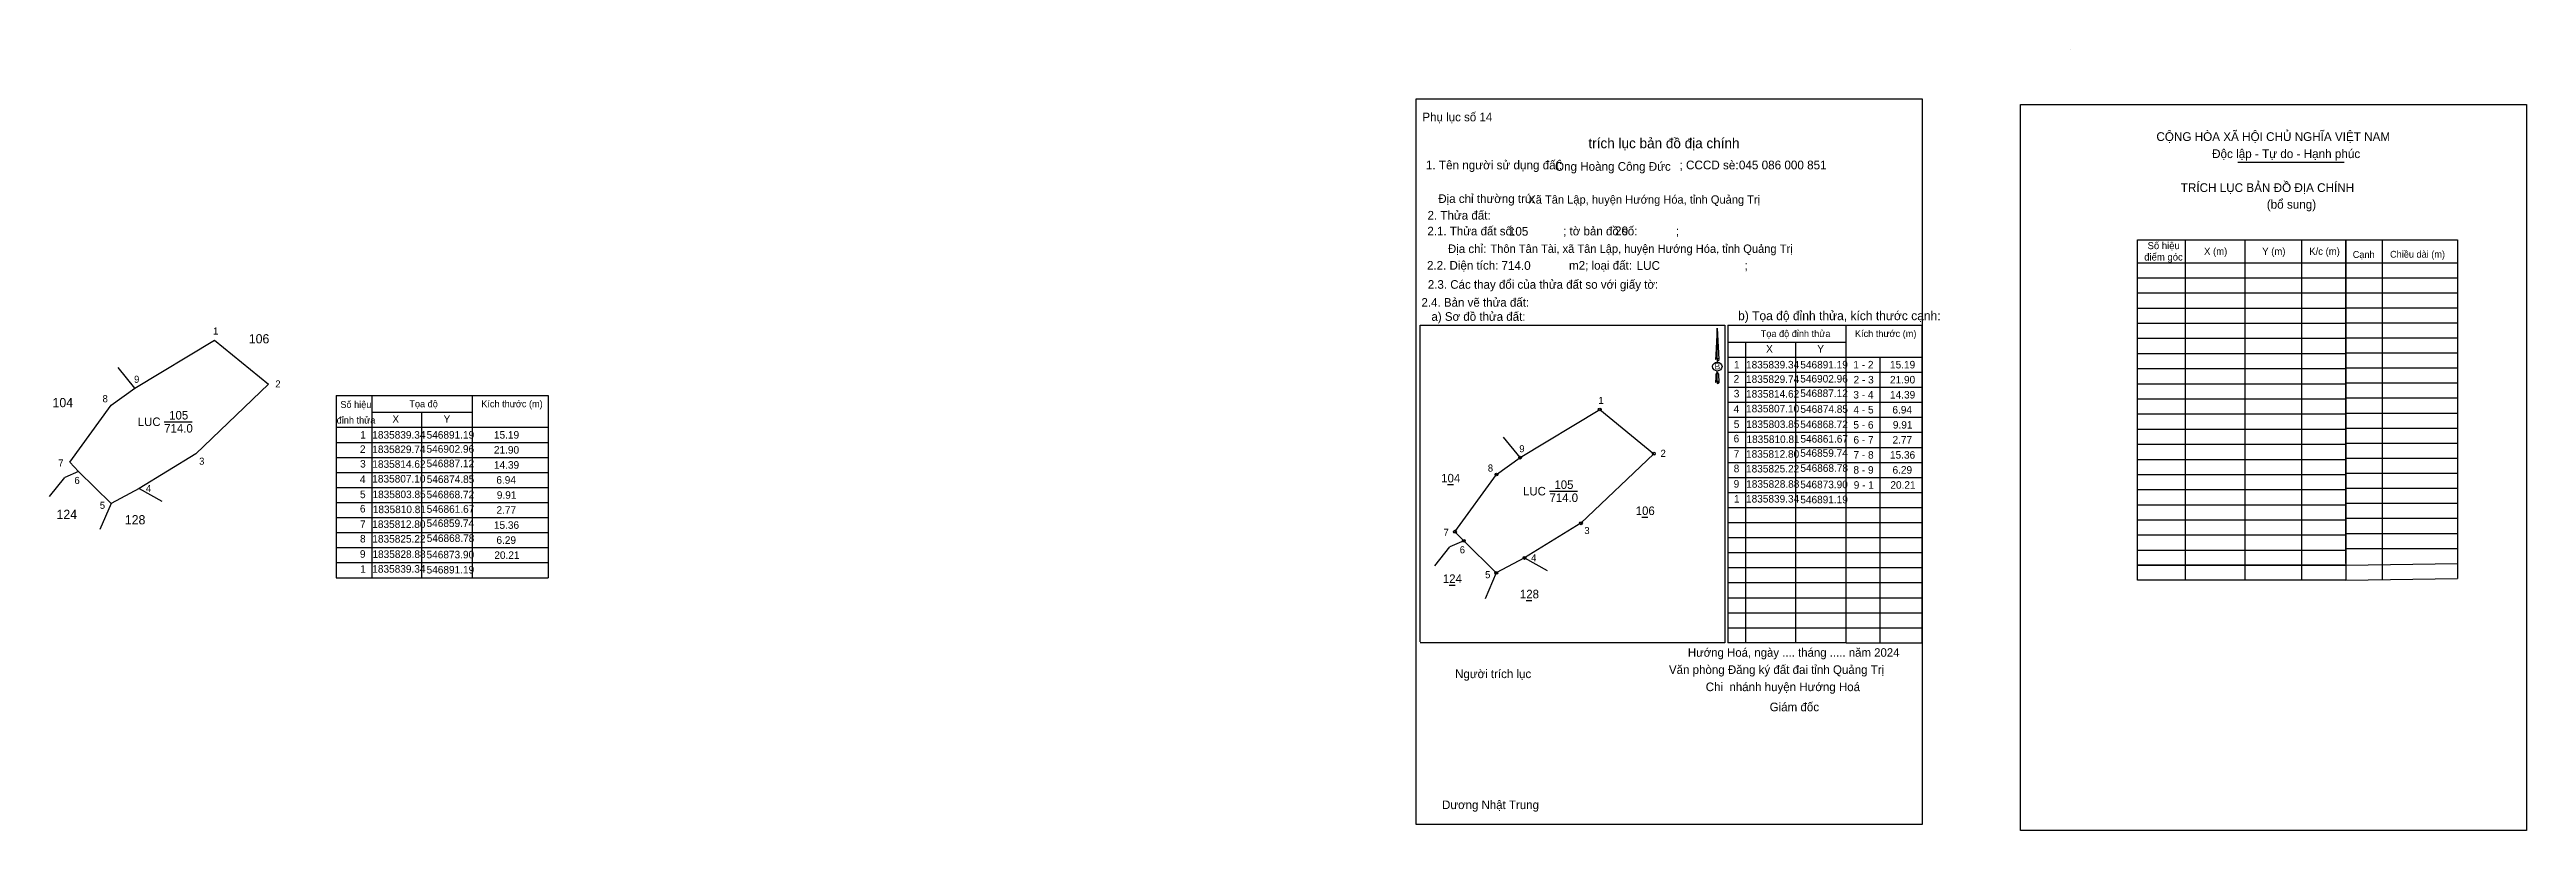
# Model space of a CAD drawing. Extents: x 546554 to 547093, y 1835748 to 1835917.
import ezdxf

# ---------------------------------------------------------------- set-up
doc = ezdxf.new("R2010")
doc.units = 0
for name, color, linetype in [('Level 1', 7, 'Continuous'), ('Level 10', 7, 'Continuous'), ('Level 11', 7, 'Continuous'), ('Level 13', 7, 'Continuous'), ('Level 27', 7, 'Continuous'), ('Level 3', 7, 'Continuous'), ('Level 36', 7, 'Continuous'), ('Level 40', 7, 'Continuous'), ('Level 42', 7, 'Continuous'), ('Level 49', 7, 'Continuous'), ('Level 52', 7, 'Continuous'), ('Level 53', 7, 'Continuous'), ('Level 6', 7, 'Continuous'), ('Level 63', 7, 'Continuous'), ('Level 8', 7, 'Continuous'), ('Level 9', 7, 'Continuous')]:
    doc.layers.add(name, color=color, linetype=linetype)

msp = doc.modelspace()

# ---------------------------------------------------------------- linework, layer by layer
at = {"layer": 'Level 1'}
for p, q in [((546993.41, 1835917.49), (546993.41, 1835917.49)), ((547029.85, 1835893.05), (547052.95, 1835893.05)), ((547061.15, 1835876.15), (547061.15, 1835802.41)), ((547053.31, 1835871.21), (547077.53, 1835871.21)), ((547053.31, 1835867.95), (547077.53, 1835867.95)), ((547053.31, 1835864.68), (547077.53, 1835864.68)), ((546944.72, 1835788.66), (546944.72, 1835857.61)), ((546944.72, 1835857.61), (546961.17, 1835857.61)), ((546961.17, 1835857.61), (546961.17, 1835788.66)), ((547053.31, 1835861.42), (547077.53, 1835861.42)), ((547053.31, 1835858.15), (547077.53, 1835858.15)), ((546919.09, 1835853.97), (546944.72, 1835853.97)), ((547053.31, 1835854.89), (547077.53, 1835854.89)), ((546919, 1835850.7), (546961.17, 1835850.7)), ((546919, 1835847.44), (546961.17, 1835847.44)), ((546952.03, 1835850.7), (546952.03, 1835788.66)), ((547053.31, 1835851.62), (547077.53, 1835851.62)), ((547053.31, 1835848.36), (547077.53, 1835848.36)), ((546919, 1835844.17), (546961.17, 1835844.17)), ((547053.31, 1835845.09), (547077.53, 1835845.09)), ((547053.31, 1835841.83), (547077.53, 1835841.83)), ((546919, 1835840.91), (546961.17, 1835840.91)), ((546919, 1835837.64), (546961.17, 1835837.64)), ((547053.31, 1835838.56), (547077.53, 1835838.56)), ((546919, 1835834.38), (546961.17, 1835834.38)), ((546919, 1835831.11), (546961.17, 1835831.11)), ((547053.31, 1835835.3), (547077.53, 1835835.3)), ((547053.31, 1835832.03), (547077.53, 1835832.03)), ((546919, 1835827.85), (546961.17, 1835827.85)), ((547053.31, 1835828.77), (547077.53, 1835828.77)), ((547053.31, 1835825.5), (547077.53, 1835825.5)), ((546919, 1835824.58), (546961.17, 1835824.58)), ((546919, 1835821.32), (546961.17, 1835821.32)), ((547053.31, 1835822.24), (547077.53, 1835822.24)), ((546919, 1835818.05), (546961.17, 1835818.05)), ((546919, 1835814.79), (546961.17, 1835814.79)), ((547053.31, 1835818.97), (547077.53, 1835818.97)), ((547053.31, 1835815.71), (547077.53, 1835815.71)), ((546919, 1835811.52), (546961.17, 1835811.52)), ((547053.31, 1835812.44), (547077.53, 1835812.44)), ((547053.31, 1835809.18), (547077.53, 1835809.18)), ((546919, 1835808.26), (546961.17, 1835808.26)), ((546919, 1835804.99), (546961.17, 1835804.99)), ((547053.31, 1835805.56), (547077.53, 1835805.91)), ((546919, 1835801.73), (546961.17, 1835801.73)), ((546919, 1835798.46), (546961.17, 1835798.46)), ((547053.31, 1835802.29), (547077.53, 1835802.65)), ((546919, 1835795.2), (546961.17, 1835795.2)), ((546919, 1835791.93), (546961.17, 1835791.93)), ((546944.72, 1835788.66), (546961.17, 1835788.66))]:
    msp.add_line(p, q, dxfattribs=at)
msp.add_lwpolyline([(547053.31, 1835805.91), (547053.31, 1835876.15), (547077.53, 1835876.15), (547077.53, 1835802.65)], dxfattribs=at)
at = {"layer": 'Level 10'}
msp.add_lwpolyline([(546874.85, 1835807.1), (546868.72, 1835803.85), (546861.67, 1835810.81), (546859.74, 1835812.8), (546868.78, 1835825.22), (546873.9, 1835828.88), (546891.19, 1835839.34), (546902.96, 1835829.74), (546887.12, 1835814.62)], close=True, dxfattribs=at)
at = {"layer": 'Level 11'}
for centre in [(546891.19, 1835839.34), (546868.78, 1835825.22), (546873.9, 1835828.88), (546902.96, 1835829.74), (546887.12, 1835814.62), (546859.74, 1835812.8), (546861.67, 1835810.81), (546868.72, 1835803.85), (546874.85, 1835807.1), (546874.85, 1835807.1)]:
    msp.add_circle(centre, 0.309, dxfattribs=at)
at = {"layer": 'Level 13'}
for points in [[(546851.34, 1835906.83), (546961.23, 1835906.83), (546961.23, 1835749.23), (546851.34, 1835749.23)], [(546982.63, 1835905.53), (547092.52, 1835905.53), (547092.52, 1835747.92), (546982.63, 1835747.92)]]:
    msp.add_lwpolyline(points, close=True, dxfattribs=at)
at = {"layer": 'Level 27'}
for p, q in [((546873.9, 1835828.88), (546870.29, 1835833.36)), ((546861.67, 1835810.81), (546858.65, 1835809.51)), ((546868.72, 1835803.85), (546866.32, 1835798.21)), ((546874.85, 1835807.1), (546879.74, 1835804.37))]:
    msp.add_line(p, q, dxfattribs=at)
at = {"layer": 'Level 3'}
for p, q in [((546993.41, 1835917.49), (546993.41, 1835917.49)), ((546852.18, 1835857.61), (546918.39, 1835857.61)), ((546852.18, 1835788.91), (546852.18, 1835857.61)), ((546918.39, 1835857.61), (546918.39, 1835788.66)), ((546919, 1835857.61), (546919, 1835788.66)), ((546919, 1835857.61), (546944.72, 1835857.61)), ((546922.89, 1835853.97), (546922.89, 1835788.66)), ((546933.7, 1835853.97), (546933.7, 1835788.66)), ((546918.39, 1835788.66), (546852.18, 1835788.66)), ((546944.72, 1835788.66), (546919, 1835788.66))]:
    msp.add_line(p, q, dxfattribs=at)
at = {"layer": 'Level 40'}
for p, q in [((546916.74, 1835856.98), (546916.43, 1835851.23)), ((546916.74, 1835856.98), (546917.09, 1835850.16)), ((546916.74, 1835856.98), (546917.09, 1835850.16)), ((546916.74, 1835850.39), (546916.74, 1835856.98)), ((546916.74, 1835856.98), (546917.09, 1835850.16)), ((546916.43, 1835851.23), (546916.36, 1835850.16)), ((546916.45, 1835847), (546916.43, 1835846.31)), ((546916.74, 1835847.39), (546916.45, 1835847)), ((546916.74, 1835850.39), (546916.74, 1835850.14)), ((546916.74, 1835850.14), (546916.74, 1835849.94)), ((546916.74, 1835849.94), (546916.74, 1835849.68)), ((546916.74, 1835849.94), (546916.74, 1835849.68)), ((546916.74, 1835849.94), (546916.74, 1835849.68)), ((546916.74, 1835847.39), (546916.74, 1835847.69)), ((546916.74, 1835847.39), (546916.74, 1835847.69)), ((546916.74, 1835847.39), (546916.74, 1835847.69)), ((546916.74, 1835847.39), (546917.01, 1835847)), ((546916.74, 1835847.39), (546917.01, 1835847)), ((546916.74, 1835847.39), (546917.01, 1835847)), ((546916.74, 1835845.46), (546916.74, 1835847.39)), ((546917.01, 1835847), (546917.09, 1835845.23)), ((546917.01, 1835847), (546917.09, 1835845.23)), ((546917.01, 1835847), (546917.09, 1835845.23)), ((546917.09, 1835850.16), (546917.09, 1835850.16)), ((546916.43, 1835846.31), (546916.36, 1835845.23)), ((546916.74, 1835845.46), (546916.74, 1835845.19)), ((546916.74, 1835845.19), (546916.74, 1835845)), ((546917.09, 1835845.23), (546917.09, 1835845.23))]:
    msp.add_line(p, q, dxfattribs=at)
msp.add_ellipse((546916.74, 1835848.66), major_axis=(1.02, 0), ratio=0.952727, dxfattribs=at)
for centre, start_param, end_param in [((546916.74, 1835850.15), 1.570796, 3.074452), ((546916.74, 1835850.15), 0.067141, 1.570796), ((546916.74, 1835850.15), 4.712389, 6.283185), ((546916.74, 1835845.21), 2.491069, 3.074278), ((546916.74, 1835845.21), 1.570796, 2.491069), ((546916.74, 1835845.21), 0.067141, 1.570796), ((546916.74, 1835845.21), 4.712389, 6.283185)]:
    msp.add_ellipse(centre, major_axis=(0.372, 0), ratio=0.614131, start_param=start_param, end_param=end_param, dxfattribs=at)
at = {"layer": 'Level 49'}
msp.add_line((546855.36, 1835805.37), (546858.65, 1835809.51), dxfattribs=at)
at = {"layer": 'Level 53'}
for p, q in [((546851.33, 1835906.83), (546851.33, 1835906.83)), ((546961.23, 1835749.23), (546961.23, 1835749.23))]:
    msp.add_line(p, q, dxfattribs=at)
at = {"layer": 'Level 63'}
for p, q in [((547007.99, 1835876.15), (547053.31, 1835876.15)), ((547007.99, 1835802.29), (547007.99, 1835876.15)), ((547018.37, 1835876.15), (547018.37, 1835802.29)), ((547031.33, 1835876.15), (547031.33, 1835802.29)), ((547043.68, 1835876.15), (547043.68, 1835802.29)), ((547053.31, 1835876.15), (547053.31, 1835802.29)), ((547007.99, 1835871.21), (547053.31, 1835871.21)), ((547007.99, 1835867.93), (547053.31, 1835867.93)), ((547007.99, 1835864.64), (547053.31, 1835864.64)), ((547007.99, 1835861.36), (547053.31, 1835861.36)), ((547007.99, 1835858.07), (547053.31, 1835858.07)), ((547007.99, 1835854.79), (547053.31, 1835854.79)), ((547007.99, 1835851.51), (547053.31, 1835851.51)), ((547007.99, 1835848.22), (547053.31, 1835848.22)), ((547007.99, 1835844.94), (547053.31, 1835844.94)), ((547007.99, 1835841.65), (547053.31, 1835841.65)), ((547007.99, 1835838.37), (547053.31, 1835838.37)), ((547007.99, 1835835.08), (547053.31, 1835835.08)), ((547007.99, 1835831.8), (547053.31, 1835831.8)), ((547007.99, 1835828.51), (547053.31, 1835828.51)), ((547007.99, 1835825.23), (547053.31, 1835825.23)), ((547007.99, 1835821.94), (547053.31, 1835821.94)), ((547007.99, 1835818.66), (547053.31, 1835818.66)), ((547007.99, 1835815.37), (547053.31, 1835815.37)), ((547007.99, 1835812.09), (547053.31, 1835812.09)), ((547007.99, 1835808.82), (547053.31, 1835808.82)), ((547007.99, 1835805.56), (547053.31, 1835805.56)), ((547053.31, 1835805.56), (547007.99, 1835805.56)), ((547053.31, 1835802.29), (547007.99, 1835802.29))]:
    msp.add_line(p, q, dxfattribs=at)
at = {"layer": 'Level 8'}
for p, q in [((546572.96, 1835843.94), (546569.35, 1835848.43)), ((546616.68, 1835842.38), (546616.68, 1835802.81)), ((546616.68, 1835842.38), (546646.28, 1835842.38)), ((546624.45, 1835842.38), (546624.45, 1835802.81)), ((546646.28, 1835802.81), (546646.28, 1835842.38)), ((546646.28, 1835842.38), (546662.74, 1835842.38)), ((546662.74, 1835842.38), (546662.74, 1835802.81)), ((546579.34, 1835836.66), (546585.41, 1835836.66)), ((546624.45, 1835838.73), (546646.28, 1835838.73)), ((546635.26, 1835838.73), (546635.26, 1835802.81)), ((546616.68, 1835835.46), (546662.74, 1835835.46)), ((546616.68, 1835832.2), (546662.74, 1835832.2)), ((546560.73, 1835825.87), (546557.71, 1835824.57)), ((546616.68, 1835828.93), (546662.74, 1835828.93)), ((546616.68, 1835825.67), (546662.74, 1835825.67)), ((546554.42, 1835820.43), (546557.71, 1835824.57)), ((546573.91, 1835822.16), (546578.8, 1835819.44)), ((546616.68, 1835822.4), (546662.74, 1835822.4)), ((546567.78, 1835818.91), (546565.37, 1835813.27)), ((546616.68, 1835819.14), (546662.74, 1835819.14)), ((546616.68, 1835815.87), (546662.74, 1835815.87)), ((546616.68, 1835812.61), (546662.74, 1835812.61)), ((546616.68, 1835809.34), (546662.74, 1835809.34)), ((546616.68, 1835806.08), (546662.74, 1835806.08)), ((546616.68, 1835802.81), (546662.74, 1835802.81))]:
    msp.add_line(p, q, dxfattribs=at)
msp.add_lwpolyline([(546573.91, 1835822.16), (546567.78, 1835818.91), (546560.73, 1835825.87), (546558.8, 1835827.86), (546567.84, 1835840.28), (546572.96, 1835843.94), (546590.25, 1835854.4), (546602.02, 1835844.8), (546586.18, 1835829.68)], close=True, dxfattribs=at)
at = {"layer": 'Level 9'}
for p, q in [((546858.13, 1835823.01), (546859.41, 1835823.01)), ((546880.28, 1835821.6), (546886.35, 1835821.6)), ((546900.37, 1835815.93), (546901.65, 1835815.93)), ((546858.48, 1835801.18), (546859.76, 1835801.18)), ((546875.19, 1835797.84), (546876.47, 1835797.84))]:
    msp.add_line(p, q, dxfattribs=at)

# ---------------------------------------------------------------- texts
at = {"layer": 'Level 1'}
for s, height, p in [('Phụ lục số 14', 1.8721, (546852.68, 1835901.91)), ('CỘNG HÒA XÃ HỘI CHỦ NGHĨA VIỆT NAM', 1.8982, (547012.13, 1835897.64)), ('Độc lập - Tự do - Hạnh phúc', 1.8982, (547024.23, 1835893.93)), ('1. Tên người sử dụng đất:', 1.8976, (546853.43, 1835891.48)), ('Ông Hoàng Công Đức', 1.8893, (546881.48, 1835891.17)), ('; CCCD sè:', 1.898, (546908.53, 1835891.48)), ('045 086 000 851', 1.8976, (546921.43, 1835891.48)), ('Địa chỉ thường trú:', 1.8786, (546856.12, 1835884.18)), ('TRÍCH LỤC BẢN ĐỒ ĐỊA CHÍNH', 1.8982, (547017.43, 1835886.56)), ('(bổ sung)', 1.898, (547036.11, 1835882.94)), ('2.1. Thửa đất số:               ; tờ bản đồ số:            ;', 1.8721, (546853.75, 1835877.14)), ('2. Thửa đất:', 1.8827, (546853.78, 1835880.57)), ('Địa chỉ:', 1.872, (546858.21, 1835873.3)), ('Cạnh', 1.487, (547054.78, 1835872.25)), ('Chiều dài (m)', 1.4869, (547062.89, 1835872.3)), ('2.2. Diện tích:                      m2; loại đất:                                   ;', 1.8786, (546853.67, 1835869.7)), ('2.4. Bản vẽ thửa đất: ', 1.8721, (546852.47, 1835861.65)), ('2.3. Các thay đổi của thửa đất so với giấy tờ:', 1.8721, (546853.85, 1835865.55)), ('a) Sơ đồ thửa đất: ', 1.8721, (546854.63, 1835858.59)), ('Tọa độ đỉnh thửa', 1.4869, (546926.17, 1835855.06)), ('Kích thước (m)', 1.4869, (546946.64, 1835855.06)), ('Hướng Hoá, ngày .... tháng ..... năm 2024', 1.8528, (546910.34, 1835785.64)), ('Người trích lục', 1.8721, (546859.78, 1835781)), ('Văn phòng Đăng ký đất đai tỉnh Quảng Trị', 1.8721, (546906.23, 1835781.91)), (' Chi  nhánh huyện Hướng Hoá', 1.8721, (546913.53, 1835778.17)), (' Giám đốc', 1.875, (546927.42, 1835773.8)), ('Dương Nhật Trung', 1.8643, (546856.95, 1835752.56))]:
    msp.add_text(s, height=height, dxfattribs=at).set_placement(p)
at = {"layer": 'Level 10'}
msp.add_text('b) Tọa độ đỉnh thửa, kích thước cạnh:', height=1.9543, dxfattribs=at).set_placement((546921.25, 1835858.73))
at = {"layer": 'Level 13'}
for s, p in [('LUC', (546874.53, 1835820.67)), ('714.0', (546880.28, 1835819.25)), ('105', (546881.35, 1835822.09))]:
    msp.add_text(s, height=1.852, dxfattribs=at).set_placement(p)
at = {"layer": 'Level 36'}
for s, p in [('104', (546856.76, 1835823.5)), ('106', (546899.01, 1835816.42)), ('124', (546857.12, 1835801.67)), ('128', (546873.86, 1835798.33))]:
    msp.add_text(s, height=1.852, dxfattribs=at).set_placement(p)
at = {"layer": 'Level 40'}
msp.add_text('B', height=1.33, dxfattribs=at).set_placement((546916.17, 1835848.04))
at = {"layer": 'Level 42'}
msp.add_text(' trích lục bản đồ địa chính', height=2.1964, dxfattribs=at).set_placement((546887.93, 1835896.07))
at = {"layer": 'Level 52'}
for s, height, p in [('X', 1.64, (546927.34, 1835851.68)), ('Y', 1.64, (546938.45, 1835851.68)), ('2', 1.64, (546920.28, 1835845.15)), ('1', 1.64, (546920.37, 1835848.25)), ('1835839.34', 1.635, (546922.98, 1835848.25)), ('1835829.74', 1.635, (546922.98, 1835845.11)), ('546902.96', 1.635, (546934.76, 1835845.19)), ('546891.19', 1.635, (546934.77, 1835848.25)), ('1 - 2', 1.635, (546946.3, 1835848.25)), ('15.19', 1.635, (546954.26, 1835848.25)), ('3', 1.64, (546920.32, 1835841.96)), ('1835814.62', 1.635, (546922.98, 1835841.91)), ('546887.12', 1.635, (546934.76, 1835842.04)), ('3 - 4', 1.635, (546946.29, 1835841.72)), ('2 - 3', 1.635, (546946.34, 1835844.99)), ('21.90', 1.635, (546954.25, 1835844.99)), ('14.39', 1.635, (546954.26, 1835841.72)), ('4', 1.64, (546920.27, 1835838.61)), ('5', 1.64, (546920.31, 1835835.32)), ('1835807.10', 1.635, (546922.98, 1835838.71)), ('1835803.85', 1.635, (546923.01, 1835835.32)), ('546868.72', 1.635, (546934.76, 1835835.29)), ('546874.85', 1.635, (546934.79, 1835838.61)), ('4 - 5', 1.635, (546946.32, 1835838.46)), ('5 - 6', 1.635, (546946.3, 1835835.19)), ('6.94', 1.635, (546954.78, 1835838.46)), ('9.91', 1.635, (546954.88, 1835835.19)), ('6', 1.64, (546920.28, 1835832.2)), ('1835810.81', 1.635, (546923.07, 1835832.06)), ('546859.74', 1.635, (546934.76, 1835829.06)), ('546861.67', 1.635, (546934.79, 1835832.14)), ('6 - 7', 1.635, (546946.32, 1835831.93)), ('2.77', 1.635, (546954.81, 1835831.93)), ('8', 1.64, (546920.3, 1835825.7)), ('7', 1.64, (546920.3, 1835828.85)), ('1835812.80', 1.635, (546922.98, 1835828.86)), ('1835825.22', 1.635, (546922.98, 1835825.66)), ('546868.78', 1.635, (546934.79, 1835825.8)), ('8 - 9', 1.635, (546946.31, 1835825.4)), ('7 - 8', 1.635, (546946.32, 1835828.66)), ('15.36', 1.635, (546954.25, 1835828.66)), ('6.29', 1.635, (546954.8, 1835825.4)), ('9', 1.64, (546920.29, 1835822.37)), ('1', 1.64, (546920.37, 1835819.12)), ('1835839.34', 1.635, (546922.98, 1835819.13)), ('1835828.88', 1.635, (546923.01, 1835822.34)), ('546873.90', 1.635, (546934.76, 1835822.24)), ('546891.19', 1.635, (546934.77, 1835818.96)), ('9 - 1', 1.635, (546946.38, 1835822.13)), ('20.21', 1.635, (546954.34, 1835822.13))]:
    msp.add_text(s, height=height, dxfattribs=at).set_placement(p)
at = {"layer": 'Level 6'}
for s, height, p in [('Xã Tân Lập, huyện Hướng Hóa, tỉnh Quảng Trị', 1.8028, (546875.68, 1835884.03)), ('105', 1.898, (546871.45, 1835877.08)), ('20', 1.898, (546894.51, 1835877.18)), ('Thôn Tân Tài, xã Tân Lập, huyện Hướng Hóa, tỉnh Quảng Trị', 1.8028, (546867.45, 1835873.35)), ('714.0', 1.898, (546869.84, 1835869.65)), ('LUC', 1.898, (546899.21, 1835869.65)), ('.', 1.53, (546896.29, 1835865.61))]:
    msp.add_text(s, height=height, dxfattribs=at).set_placement(p)
at = {"layer": 'Level 63'}
for s, p in [('Số hiệu', (547010.21, 1835874.15)), ('X (m)', (547022.48, 1835872.91)), ('Y (m)', (547035.12, 1835872.91)), ('K/c (m)', (547045.33, 1835872.91)), ('điểm góc', (547009.48, 1835871.68))]:
    msp.add_text(s, height=1.544, dxfattribs=at).set_placement(p)
at = {"layer": 'Level 8'}
for s, height, p in [('1', 1.54, (546589.95, 1835855.6)), ('106', 2, (546597.71, 1835853.69)), ('9', 1.54, (546572.78, 1835845.12)), ('104', 2, (546555.07, 1835839.83)), ('8', 1.54, (546565.94, 1835840.91)), ('2', 1.54, (546603.47, 1835844.11)), ('Số hiệu', 1.487, (546617.6, 1835839.68)), ('Tọa độ ', 1.487, (546632.59, 1835839.82)), ('Kích thước (m)', 1.4869, (546648.21, 1835839.82)), ('LUC', 1.852, (546573.59, 1835835.74)), ('714.0', 1.852, (546579.34, 1835834.32)), ('105', 1.852, (546580.41, 1835837.16)), ('đỉnh thửa', 1.487, (546616.8, 1835836.29)), ('X', 1.64, (546628.9, 1835836.44)), ('Y', 1.64, (546640.02, 1835836.44)), ('2', 1.64, (546621.85, 1835829.91)), ('1', 1.64, (546621.93, 1835833.01)), ('1835839.34', 1.635, (546624.54, 1835833.01)), ('1835829.74', 1.635, (546624.54, 1835829.87)), ('546902.96', 1.635, (546636.33, 1835829.95)), ('546891.19', 1.635, (546636.34, 1835833.01)), ('21.90', 1.635, (546650.96, 1835829.75)), ('15.19', 1.635, (546650.97, 1835833.01)), ('7', 1.54, (546556.31, 1835826.95)), ('3', 1.54, (546586.91, 1835827.34)), ('3', 1.64, (546621.89, 1835826.73)), ('1835814.62', 1.635, (546624.55, 1835826.67)), ('546887.12', 1.635, (546636.33, 1835826.8)), ('14.39', 1.635, (546650.97, 1835826.48)), ('6', 1.54, (546559.83, 1835823.16)), ('4', 1.54, (546575.35, 1835821.43)), ('4', 1.64, (546621.84, 1835823.37)), ('5', 1.64, (546621.87, 1835820.08)), ('1835807.10', 1.635, (546624.54, 1835823.47)), ('1835803.85', 1.635, (546624.58, 1835820.09)), ('546868.72', 1.635, (546636.33, 1835820.06)), ('546874.85', 1.635, (546636.36, 1835823.38)), ('6.94', 1.635, (546651.49, 1835823.22)), ('9.91', 1.635, (546651.59, 1835819.95)), ('124', 2, (546555.94, 1835815.55)), ('5', 1.54, (546565.34, 1835817.76)), ('128', 2, (546570.78, 1835814.39)), ('6', 1.64, (546621.85, 1835816.97)), ('7', 1.64, (546621.87, 1835813.61)), ('1835812.80', 1.635, (546624.54, 1835813.62)), ('1835810.81', 1.635, (546624.64, 1835816.83)), ('546859.74', 1.635, (546636.33, 1835813.82)), ('546861.67', 1.635, (546636.36, 1835816.9)), ('15.36', 1.635, (546650.96, 1835813.42)), ('2.77', 1.635, (546651.52, 1835816.69)), ('8', 1.64, (546621.87, 1835810.46)), ('1835825.22', 1.635, (546624.55, 1835810.42)), ('546868.78', 1.635, (546636.36, 1835810.57)), ('6.29', 1.635, (546651.51, 1835810.16)), ('9', 1.64, (546621.85, 1835807.14)), ('1', 1.64, (546621.93, 1835803.88)), ('1835839.34', 1.635, (546624.54, 1835803.9)), ('1835828.88', 1.635, (546624.57, 1835807.1)), ('546873.90', 1.635, (546636.33, 1835807.01)), ('546891.19', 1.635, (546636.34, 1835803.72)), ('20.21', 1.635, (546651.05, 1835806.89))]:
    msp.add_text(s, height=height, dxfattribs=at).set_placement(p)
at = {"layer": 'Level 9'}
for s, p in [('1', (546890.9, 1835840.54)), ('9', (546873.72, 1835830.05)), ('2', (546904.41, 1835829.05)), ('8', (546866.88, 1835825.85)), ('7', (546857.25, 1835811.89)), ('6', (546860.78, 1835808.1)), ('3', (546887.85, 1835812.28)), ('5', (546866.29, 1835802.7)), ('4', (546876.29, 1835806.37))]:
    msp.add_text(s, height=1.54, dxfattribs=at).set_placement(p)

doc.saveas('drawing.dxf')
